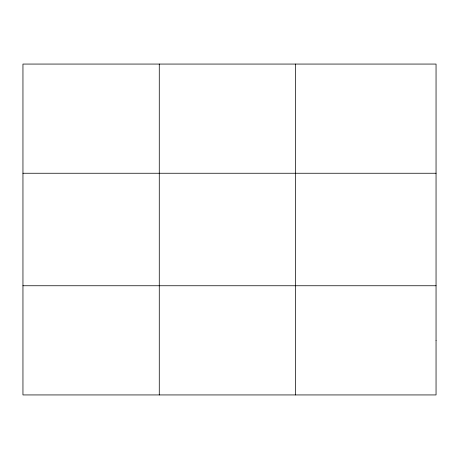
<?xml version="1.0" encoding="UTF-8"?>
<svg xmlns="http://www.w3.org/2000/svg" width="459" height="459" viewBox="0 0 459 459"><rect width="100%" height="100%" fill="white"/><g stroke="black" fill="none" stroke-linecap="round" stroke-linejoin="round"><path stroke-width="0.69" d="M159.273 394.935L159.273 64.065M295.596 394.935L295.596 64.065M22.95 173.25L436.05 173.25M22.95 285.75L436.05 285.75M436.05 340.343L436.05 394.935L22.95 394.935L22.95 64.065L436.05 64.065L436.05 340.343"/></g></svg>
